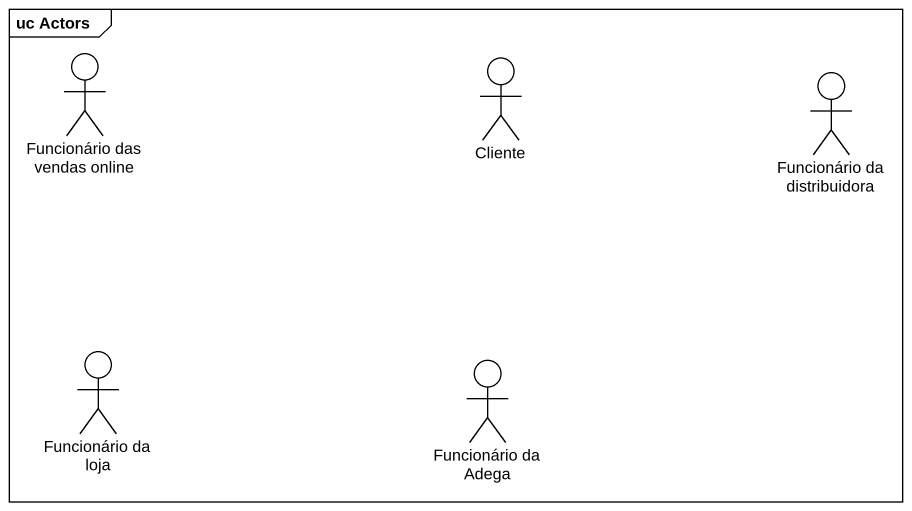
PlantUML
@startuml
mainframe uc Actors
actor "Funcionário das vendas online" as Funcionário_das_vendas
actor Cliente
actor "Funcionário da distribuidora" as Funcionário_da_distribuidora
actor "Funcionário da loja" as Funcionário_da_loja
actor "Funcionário da Adega" as Funcionário_da_Adega
@enduml
